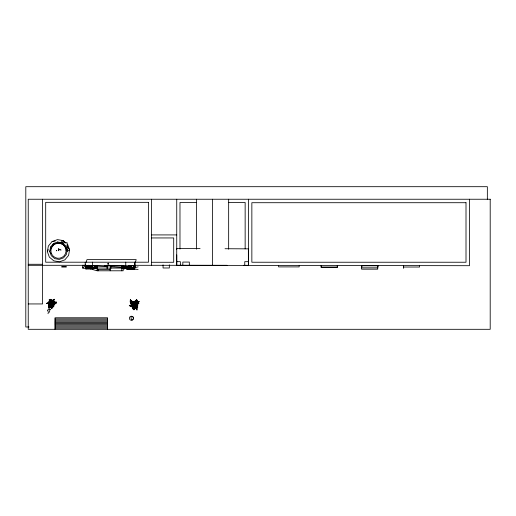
<?xml version="1.0" encoding="UTF-8"?>
<svg xmlns="http://www.w3.org/2000/svg" width="516" height="516" viewBox="0 0 516 516"><rect width="100%" height="100%" fill="white"/><g stroke="black" fill="none" stroke-linecap="round" stroke-linejoin="round"><path stroke-width="0.77" d="M50.807 305.988L50.465 307.355L51.116 306.762M134.876 266.824L134.889 265.327M134.321 307.878L134.592 306.498M135.024 305.898L135.044 305.498L135.966 306.194L135.979 305.562L137.824 305.466L135.315 304.762L135.74 304.44L133.483 304.685L135.418 304.111L136.463 304.511L134.405 304.537M136.16 306.536L137.03 306.975L136.998 309.026L136.566 308.245L136.979 309.974L135.656 307.955L135.766 307.413L136.979 309.974M49.949 302.163L50.323 302.073L49.684 301.17L50.781 301.731L50.839 299.274L51.407 300.873L51.123 302.195M130.793 265.985L130.787 266.32L130.619 265.585L130.877 266.527M134.379 268.101L134.444 265.585L134.379 268.101L133.296 267.611M136.508 306.504L136.605 309.142L135.476 307.426L135.076 305.73L135.218 307.517L135.585 306.981L136.605 309.142L136.263 307.678L136.63 308.336M134.366 304.266L133.696 303.93L134.534 304.517L134.663 303.86L134.521 304.453L136.94 305.504L135.998 305.743L133.315 303.169L134.005 303.266L134.36 304.124L134.373 303.621L134.644 305.633L134.65 303.672L135.444 302.911L135.431 303.601M134.444 304.388C136.282 304.569 133.947 304.008 133.896 305.543L133.85 304.879L135.721 304.524L136.301 302.686L134.624 304.008M52.116 305.536L52.032 307.497L51.297 305.93L51.452 306.33M50.394 303.195L50.716 303.137L50.2 301.815L50.697 300.88L52.148 305.079L52.697 305.156L53.116 306.369L52.626 305.923M134.541 306.182L134.483 307.446L133.87 307.143L133.902 309.639L133.328 307.833M135.095 303.892L134.547 304.479L134.915 305.504C134.199 302.692 135.224 305.188 133.012 305.111L133.341 304.879M131.967 304.782L132.593 304.459L130.703 303.376L131.354 303.156L130.219 302.041L130.348 299.764L132.251 301.35M52.961 302.615L52.187 302.808L53.948 301.112L52.284 302.157L52.142 301.176L51.71 302.563L52.309 301.731L52.284 302.228M52.245 300.518L54.464 299.261L53.135 301.247L54.464 299.261L52.316 301.338L51.903 299.919L51.606 302.112L52.258 300.705M49.917 301.86L48.975 301.983L50.11 303.202L46.492 303.395L49.046 302.189M51.161 304.182L51.116 304.737L51.316 304.472M58.663 249.067L58.74 250.073L59.05 249.512L58.431 249.015L58.476 250.712L58.631 249.454L59.005 249.757L58.65 250.408M58.431 249.015L58.901 249.041L58.682 250.021M51.639 303.853L52.342 303.808L53.019 304.479L52.406 303.576L50.491 303.35L49.968 302.595L53.019 304.479L52.916 303.718L52.509 303.756L53.806 302.473L50.716 303.892L51.258 305.079L51.594 303.421L51.078 301.699L51.652 302.479L51.639 304.517L51.426 303.589L52.058 302.802L50.723 305.795L50.574 304.853M51.245 303.021L51.471 303.408L53.806 302.473L51.884 302.918L51.258 305.079L51.297 303.943L50.916 304.601L51.226 304.808L51.342 303.763L51.555 304.059M49.459 307.742L49.504 307.22M136.295 301.338L136.334 300.912M50.523 301.37L49.839 301.318L49.155 299.861L50.987 301.247L51.465 300.647L51.452 302.989L51.078 301.699L51.536 302.189M51.884 302.918L51.961 302.324L51.652 302.479M51.497 303.679L50.645 306.788L51.826 306.117L51.987 305.253L52.322 305.466L52.206 304.279L51.555 303.621L51.755 305.104L50.645 306.788L50.781 305.369L51.336 305.13L49.968 306.343L50.465 306.136M133.451 304.137L133.779 304.118L133.425 302.724L134.044 301.841L134.115 303.221L134.437 302.886L134.044 301.841L133.825 303.395L134.56 304.498L134.115 303.221L134.47 303.04L134.65 304.472C135.618 302.989 133.741 304.756 135.095 304.73L136.463 304.511L135.927 303.937L134.895 304.221L135.65 304.001L135.308 303.892L134.424 304.582M135.908 304.066L134.566 304.479L134.237 306.194L133.915 305.227L134.341 304.885M135.308 303.892L135.444 302.911L134.799 304.124L135.16 303.718M52.793 306.801L52.877 306.259L52.503 306.91L52.193 306.24M58.714 250.454L58.901 249.041M51.278 303.543L50.02 304.324L50.252 303.685L51.639 303.376L51.426 302.46M51.626 306.878L51.768 306.027L52.032 307.497L51.735 305.672M132.728 308.22L133.367 307.871L133.257 307.388L132.844 307.504L132.612 308.942L133.47 308.349L133.715 309.452M50.916 304.601L50.723 305.795L50.671 304.414L52.251 303.015L51.645 303.421M67.609 244.32L69.583 249.744L68.576 255.426L64.868 259.845L59.443 261.818L53.761 260.812L49.343 257.103L47.369 251.679L48.369 245.997L52.084 241.572L57.508 239.605L63.191 240.604L65.951 242.926M49.749 251.473L50.542 247.009L53.451 243.533L57.715 241.985L62.178 242.778L67.196 242.778L67.196 249.95L66.409 254.414L63.494 257.884L59.237 259.432L54.773 258.645L51.303 255.73L49.749 251.473L53.451 243.533L62.178 242.778L65.648 245.687L67.196 249.95L65.764 249.95M57.715 241.985L57.515 243.1L61.978 243.887L62.178 242.778L67.196 249.95M49.413 303.776L50.31 303.885L48.614 304.879L50.104 304.421L48.614 304.879L50.129 302.905M61.146 243.739L61.34 242.63M132.915 306.388L132.115 306.846L132.225 306.259L130.922 306.601L129.297 305.478L131.303 304.775L132.025 305.33L131.638 304.698L132.928 304.575M133.36 306.897L132.76 308.175L133.521 307.717M133.128 302.079L133.276 301.357L133.889 302.144L131.709 301.292L132.599 302.653L133.289 302.602L133.709 303.298M133.476 305.272L133.186 306.646L134.012 305.169L133.838 305.704M85.617 266.011L85.779 265.314L82.47 267.875L82.47 265.308L85.114 265.314M133.876 303.015L134.063 302.208L134.657 303.015L134.876 302.06M135.147 302.157L135.256 301.679M51.226 304.808L51.297 303.943M134.437 305.317L134.237 306.194L134.566 304.479L134.502 304.937M52.961 301.899L54.612 301.847L55.902 302.892L54.199 303.356L53.651 302.84L53.019 303.008L53.393 303.408M134.341 302.408L135.366 301.099L137.011 300.776L136.269 302.402L135.514 302.479L135.231 303.079L135.785 303.053L136.121 302.634L135.514 302.479L137.011 300.776L135.024 302.344M134.418 306.794L134.992 305.13L135.295 306.246L135.65 305.872L135.044 304.827L135.998 305.743L135.044 304.827L135.637 305.717L134.934 305.214M134.934 303.976L135.031 303.595M136.869 300.306L136.585 301.421L136.901 300.918L137.217 302.286L136.663 303.234M134.799 304.124L134.96 303.531M134.921 303.969L135.456 303.963L135.353 303.601M49.968 306.343L50.194 305.549M50.246 301.305L50.839 299.274L51.219 301.196L51.632 300.841L51.806 302.195L52.071 302.008M136.605 305.42L136.205 305.504L136.695 306.246L136.308 307.568L135.411 306.433L135.65 305.872L136.308 307.568L135.631 305.317L136.605 305.42L135.315 304.762L137.824 305.466L136.579 305.678M28.238 265.308L85.217 265.308L85.598 264.063M86.172 262.205L86.965 259.625L136.192 259.625L134.444 265.308L227.046 265.308M133.431 302.247L133.586 301.75M52.232 303.079L52.361 302.666M134.586 304.479L134.186 305.156M134.205 305.246L133.186 306.646L133.276 305.685M51.258 302.002L50.929 302.221L51.2 301.854L50.697 300.88L50.665 302.421L51.555 303.434L50.826 304.118L51.523 303.395L52.548 303.892M139.036 301.563L137.23 302.763L137.533 301.86L138.939 301.396M133.341 307.878L133.541 307.291M133.857 307.446L134.257 306.285L134.85 307.375L134.65 305.317M136.572 299.628L136.101 300.996L136.856 299.99M51.381 303.337L52.864 304.711L53.799 304.524L51.523 303.395L50.781 303.524L50.187 304.369L50.671 304.414M51.374 302.299L51.697 301.357M50.439 300.834L50.684 300.144L51.181 301.002M134.818 301.821L135.237 300.628M133.863 305.279L132.928 305.208L134.392 304.962M50.832 305.156L50.974 304.762M135.237 303.743L135.624 302.718L135.186 302.802L134.876 303.64L135.476 303.105M50.349 303.008L50.858 303.344L49.014 303.273L50.452 303.64L50.007 304.253L50.981 303.743L50.213 303.86M50.149 304.163L49.891 304.788L50.923 304.059M133.276 306.085L133.044 306.549L133.586 306.485L132.818 308.31L134.463 306.943M47.369 251.679L48.272 249.563M135.863 301.086L136.488 299.654M132.554 304.93L131.445 304.898L133.631 304.685L130.696 306.233L132.515 305.395L132.251 305.994L130.696 306.233L131.445 304.898L132.535 304.356M133.212 306.169L133.966 305.659L133.328 307.542L134.16 306.201L133.328 307.542L133.173 305.033M133.392 304.047L133.889 304.401L132.025 304.266L133.47 304.692L132.993 305.298L134.005 304.814L133.218 304.904M136.218 300.925L136.721 299.809L137.075 301.589L136.495 302.957M50.749 305.098L48.672 307.917L50.587 307.497L51.226 306.31L51.574 306.788M50.465 306.743L50.961 306.375L51.852 308.574L51.348 306.13L52.013 306.62L51.852 308.574L51.278 308.071L51.477 307.646M132.844 307.504L132.231 307.665L132.638 306.775M51.735 302.221L50.749 301.028L49.575 300.66L50.504 301.937L49.994 301.841L49.575 300.66L50.878 301.892L50.929 300.57M135.127 305.859L135.321 305.459M133.767 301.666L132.586 301.479L132.87 301.886L131 300.912L132.393 302.847L133.289 302.602L131.709 301.292L133.167 301.892M51.897 306.027L52.161 305.504M132.993 306.975L132.464 307.085L132.838 306.349M132.115 306.846L132.805 305.556M51.961 302.324L51.426 303.202M130.922 306.601L131.406 305.749M134.657 303.015L135.644 301.299L135.444 302.653L135.644 301.299L134.424 302.511M52.316 301.338L53.064 300.054M53.387 300.306L53.761 299.661M133.889 302.144L134.128 301.75L134.373 302.382M53.638 301.57L53.019 302.602L55.902 302.892L53.651 302.84L53.922 303.395L52.864 303.421M135.36 301.344L136.082 300.144M134.94 304.317L135.218 303.853M136.018 304.73L135.14 304.685L135.831 305.04L136.018 304.73L134.857 304.44M54.18 302.531L54.612 301.847L53.148 302.131M135.231 304.195L135.514 303.737M135.766 307.413L135.36 308.046L135.082 307.362M51.897 303.582L52.935 303.718L51.548 303.331M134.257 306.285L132.818 308.31L133.586 306.485M133.431 309.039L133.709 308.652M133.289 305.208L132.935 305.685L133.392 305.685M50.826 304.118L51.207 303.918M53.4 301.783L53.78 301.28L53.135 301.247M50.091 305.169L49.697 305.685L50.42 305.827L49.523 305.975L48.672 307.917L50.994 305.988M133.276 306.955L133.715 306.414M135.714 304.156L136.856 304.595L138.365 302.789L135.734 303.911M135.502 301.26L136.721 299.809L136.043 302.466L137.075 301.589L136.16 302.57M51.916 302.602L51.581 302.995L51.477 302.247M51.6 301.796L52.148 301.673M52.284 302.157L52.916 301.428M53.109 301.634L53.432 301.273M51.071 303.898L48.717 306.549L48.859 305.04L49.633 304.111M134.102 304.188L133.038 303.524L132.741 303.866L133.87 304.105L131.677 302.705L132.915 302.589L134.012 303.95L132.915 302.589L134.012 303.95L133.38 302.699L133.76 303.066M50.426 303.672L51.523 303.395L51.806 303.892L50.813 303.169L51.523 303.395L51.219 302.834L49.968 302.595L50.768 303.253L50.297 303.073M132.231 307.665L133.115 306.71M96.95 265.295L96.95 267.991L94.815 267.565L96.756 267.791L86.604 267.991L93.706 265.54M121.795 265.501L121.795 267.791L123.227 267.791M50.491 303.35L50.781 303.524M50.033 305.053L50.916 304.169L50.355 305.491L50.033 305.053L50.033 305.704L48.717 306.549L49.878 304.621L48.859 305.04L50.129 304.324M132.464 307.085L133.515 306.053M49.13 304.434L49.633 303.943M130.406 306.24L130.967 305.691M51.007 304.395L51.355 304.059M50.626 303.563L51.142 303.524L50.02 304.324L50.716 303.892M134.502 303.363L134.005 303.266L134.36 304.124L134.231 303.382M139.172 301.608L137.288 303.382L138.875 303.124L137.572 303.666L138.327 303.776L136.45 304.563L136.985 304.879M134.005 305.485L134.366 305.156M54.535 302.602L55.025 302.176M135.424 304.176L135.34 304.608M52.09 303.189L52.916 303.718M50.452 304.072L51.155 303.84L50.252 304.937L50.684 304.827M129.968 305.936L130.38 305.614M133.489 267.211L134.386 266.095C131.754 268.481 136.637 267.236 138.133 266.869M135.824 303.137L136.979 302.305M67.228 251.389L69.583 249.744L66.841 245.829M52.4 303.402L52.077 303.627L52.935 303.718M55.019 302.705L55.373 302.46M50.916 304.143L51.374 303.872M50.187 304.369L51.155 303.84M85.217 262.134L85.217 265.772L134.444 265.772L135.289 265.308L134.895 263.831M135.721 303.369L136.179 303.118M54.148 304.517L53.677 304.756L52.813 304.208L53.903 305.666M135.96 303.24L136.746 302.84L136.359 303.608L138.365 302.789L136.134 303.937L137.262 304.111M136.772 305.511L136.359 305.704L137.366 306.601L136.675 306.588M50.504 301.937L50.097 302.131L51.032 302.782M132.876 307.575L133.438 307.304L133.902 309.639L134.437 307.749L133.87 307.143M54.135 302.75L56.489 302.137L55.335 303.518L52.677 303.337L54.722 303.892L52.677 303.337L54.006 303.273L56.489 302.137L54.606 302.105M132.999 304.188L133.328 303.885L131.78 302.705L132.799 302.827L133.515 303.55M137.133 305.736L136.656 305.949L137.837 307.014L137.03 306.975M50.755 305.536L50.394 304.853M51.91 303.473L52.393 303.26M52.213 303.537L52.697 303.337M48.523 304.627L49.917 304.053M133.605 305.569L132.638 305.93L132.515 305.395M52.735 304.008L53.799 304.524L51.974 303.756L52.516 304.666L52.426 304.35M54.122 244.494L57.818 243.152M136.082 304.505L135.682 304.646L136.476 304.84M49.097 304.505L50.207 304.143M107.289 265.837L107.289 268.088L86.604 267.991L92.429 266.179M52.316 301.608L53.948 301.112L52.845 302.215L53.271 302.344L52.697 303.156M133.973 304.272L133.696 303.93M134.895 304.221L135.65 304.001M137.353 303.55L138.875 303.124M135.147 266.869L133.276 267.301L134.663 267.178M133.038 303.524L132.528 303.64L131.677 302.705L133.373 303.337M83.844 267.875L82.47 267.875L85.933 268.578L90.816 268.578L94.183 267.875M51.465 303.524L53.116 306.369L51.961 305.324M136.011 303.698L135.327 303.827L136.301 302.686L135.373 303.582M48.956 304.408L49.633 304.285M52.084 241.572L55.231 241.069M137.03 303.479L137.888 303.356M126.42 269.539L129.884 269.088M132.367 302.292L132.864 302.253M53.006 302.853L53.516 302.815M54.444 303.189L56.038 303.434L53.283 304.047L53.696 304.511M137.075 303.872L138.327 303.776M53.916 303.93L53.006 304.001L53.342 304.408M53.67 300.951L53.754 302.028M54.154 303.589L55.335 303.518L54.006 303.273M49.375 303.479L49.736 303.46M49.723 303.679L50.452 303.64M131.341 305.369L129.297 305.478L132.302 305.865M131.644 303.918L133.354 303.834L131.799 303.002L130.348 299.764L132.161 302.421M50.703 303.672L50.252 303.685L51.142 303.524L50.407 303.492M130.703 303.376L132.412 303.331M133.489 268.101L130.451 268.114L130.961 265.398L130.961 266.746M132.567 303.427L133.418 303.402M132.38 304.485L132.747 304.479M132.728 304.704L133.47 304.692M130.219 302.041L131.367 302.034M196.467 202.485L179.981 202.485L179.981 249.08M228.659 202.485L245.145 202.485L245.145 248.873M151.601 234.915L176.736 234.915M151.601 237.947L173.705 237.947L173.705 262.276L151.601 262.276M176.736 261.676L180.374 261.676L180.374 265.308M248.383 261.676L244.752 261.676L244.752 265.308M28.238 264.276L42.589 264.276M106.954 265.308L109.966 265.308M243.629 265.308L248.383 265.308M94.576 265.611L96.756 265.611M131.148 265.605L133.296 265.605L133.296 267.894L131.148 267.894L131.361 265.824M92.448 266.23L89.384 266.23L89.384 265.308M62.365 266.404L65.667 266.404M61.707 266.598L66.332 266.598M123.608 266.63L121.937 266.811L123.788 266.811M88.771 265.314L88.771 266.785L86.243 266.785L86.243 265.321M129.51 266.869L124.691 266.907L128.49 266.907L128.49 265.45M61.707 267.062L66.332 267.062M121.77 266.978L123.221 266.978M122.008 267.565L123.737 267.565M133.373 267.578L134.766 267.578L134.766 269.494L129.832 269.494L124.885 268.133M361.581 267.849L377.738 267.849M86.604 267.991L96.95 267.991L96.756 266.701M123.505 267.991L121.608 267.991L121.608 265.295M133.373 267.991L134.766 267.991M106.902 268.088L111.063 268.088M122.06 268.404L123.492 268.404M124.395 268.61L121.866 268.61L121.937 265.579M92.39 268.849L93.551 268.849M123.537 268.849L124.704 268.849M85.798 265.934L85.901 267.914L85.779 265.314L85.933 269.042L90.816 269.042L97.169 270.79L123.169 270.79L123.169 268.455M97.169 269.571L110.166 269.571M28.238 303.943L42.589 303.943L42.589 199.24M55.012 318.927L107.58 318.927M55.012 320.081L107.58 320.081M55.012 321.236L107.58 321.236M55.012 322.384L107.58 322.384M55.012 323.538L107.58 323.538M55.012 324.693L107.58 324.693M55.012 325.848L107.58 325.848M29.025 326.983L25.8 326.983L25.8 186.695L487.349 186.695L487.349 199.518M55.012 327.002L107.58 327.002M55.012 328.157L107.58 328.157M110.443 268.056L133.489 268.12L133.489 265.398M200.073 248.589L176.724 248.46L176.736 265.308L469.476 265.701L469.476 199.24M225.028 248.725L248.37 248.854L248.383 265.701L248.383 199.24M130.961 268.101L133.489 268.12L124.743 267.585M53.67 303.337L56.038 303.434M135.644 304.937L136.385 304.975M88.952 265.495L94.518 265.824M96.905 265.959L107.244 266.572M110.424 266.746L122.356 267.462M49.659 300.938L50.162 300.97L49.155 299.861L50.504 300.654M131.883 304.498L133.051 304.627M52.406 305.42L52.806 305.472M134.766 269.088L138.133 269.539M136.043 306.156L136.695 306.246M133.689 304.601L134.121 304.659M131.135 267.191L129.168 266.869L129.884 267.578L129.884 269.494M126.42 266.869L129.884 267.578M135.585 305.22L136.94 305.504L135.831 305.04M131.928 320.165C137.198 317.121 128.174 313.831 131.928 320.165A2.006 2.006 0 0 1 129.413 317.882A2.006 2.006 0 0 1 132.535 316.585A2.006 2.006 0 0 1 132.386 319.965M52.471 303.111L53.135 303.266M54.096 303.595L55.309 303.879M50.426 302.789L51.148 302.969M52.677 303.337L54.722 303.892M50.555 303.331L51.078 303.473M50.142 302.44L50.858 302.64M47.298 303.015L48.317 303.298M130.258 301.318L131.154 301.57M50.2 301.815L50.678 301.963M49.8 303.505L50.226 303.647M124.679 266.437L133.76 269.578L133.76 269.159M135.972 305.814L136.714 306.098L136.527 305.53M133.534 303.731L134.244 304.001M134.831 306.259L135.192 306.401L134.779 305.117M130.296 300.699L130.871 300.931M133.289 303.35L133.986 303.634M48.627 302.131L49.497 302.505M133.425 302.724L133.889 302.931M53.716 307.046L53.219 305.362L54.109 305.756M52.206 304.279L52.587 304.453L51.735 303.427M136.101 306.446L136.572 306.665M61.972 240.392L64.107 241.378M52.219 303.227L52.896 303.556M50.142 303.924L49.014 303.273L50.787 302.86M48.369 302.511L49.536 303.234M133.141 304.969L132.025 304.266L133.838 303.911M49.942 309.007L50.742 309.735M51.278 300.989L51.658 301.241M134.115 303.711L133.315 303.169L133.902 303.769M51.484 306.788L51.974 307.13M48.756 301.286L49.994 302.189M52.206 304.414L51.845 304.137L52.606 304.982M134.837 305.511L134.244 306.627L134.025 305.975M53.451 243.533L54.315 244.262L51.407 247.732L50.542 247.009M52.703 244.429L53.567 245.158M132.935 303.872L133.27 304.176M133.876 307.813L134.295 308.245M133.857 307.652L134.521 308.355L134.379 308.949L133.889 308.445L133.941 309.884M132.799 302.827L131 300.912L132.36 302.131L131.838 301.209M51.961 304.466L52.451 305.014M52.097 305.64L52.613 306.227M136.856 304.595L136.301 305.15M51.626 304.143L52.264 304.872M51.703 304.724L52.322 305.466M51.426 305.607L51.826 306.117M50.155 252.576L51.045 253.808M52.49 304.176L52.864 304.711L51.974 303.756L52.516 304.666M64.558 242.565L63.191 240.604L60.836 242.256L61.256 242.855M90.816 268.578L88.971 265.934L90.816 269.042L89.094 265.972M135.186 304.956L135.966 306.194M53.219 305.362L53.838 306.362M50.897 302.808L51.116 303.169M51.252 302.466L51.439 302.795M51.155 302.466L51.452 302.989M136.443 307.052L137.011 308.078M51.987 300.196L52.219 300.628M47.917 313.122L48.201 313.709M134.521 301.673L134.921 302.815M135.366 301.099L135.618 301.873M136.998 302.047L137.23 302.763M50.297 306.562L50.587 307.497M50.749 301.028L51.065 302.144M50.949 306.91L51.278 308.071M51.832 302.041L51.465 300.647M50.652 299.919L50.807 300.505M50.465 300.557L50.781 301.731M51.045 306.182L51.129 306.51M133.38 302.699L133.47 303.118M132.354 301.318L132.438 301.692M136.256 305.549L136.34 305.956M88.578 265.488L88.771 266.785M129.206 265.308L129.271 265.772L129.206 265.308A3.038 3.038 0 0 0 130.096 267.456M134.418 306.594L134.566 307.994M49.781 299.977L49.813 300.357M135.889 300.996L135.901 301.647M49.962 306.846L49.975 307.626M419.579 265.701L419.579 267.024L403.428 267.024L403.428 265.701M403.647 266.333L403.647 268.378M378.067 265.701L378.067 267.024M361.91 265.418L361.91 267.024M337.38 265.701L337.38 267.617L321.229 267.617L321.229 266.34M337.225 265.701L337.225 267.024L321.075 267.024L321.075 265.701M299.157 265.701L299.157 266.895L278.608 266.895L278.608 265.701M228.659 199.24L228.659 249.183M212.56 199.24L212.56 265.308M196.467 199.24L196.467 249.183M189.327 265.308L189.327 262.064L182.825 262.064L182.825 265.308M176.736 199.24L176.736 249.312M176.736 254.91L176.736 265.308M169.338 264.85L169.338 267.985L163.062 267.985L163.062 264.85M151.601 199.24L151.601 265.308M134.444 262.134L134.444 265.772M133.986 266.024L133.986 267.791M128.626 265.45L128.626 266.907M125.756 262.134L125.756 265.772M124.633 265.921L124.633 267.688M122.537 265.308L122.537 265.772M121.763 265.347L121.763 270.79M121.325 265.308L121.325 265.85L104.322 265.837L104.322 265.308M114.165 265.308L114.165 265.837M110.779 265.837L110.779 268.088M110.585 265.308L110.663 268.088M110.166 267.998L110.166 270.79M107.58 329.305L107.58 317.772L55.012 317.772L55.012 329.305M107.18 265.837L107.18 268.088M106.335 265.308L106.335 265.837M98.575 269.571L98.575 270.79M97.447 265.921L97.447 267.688M97.169 265.308L97.169 270.79M96.756 265.501L96.756 267.791M96.589 265.772L96.589 267.623L94.744 267.623L94.744 265.772M94.609 265.501L94.576 267.791M94.415 265.295L94.415 267.991M93.751 265.308L93.751 265.772M92.396 262.134L92.396 265.772M89.268 265.301L89.268 266.475M88.578 265.23L88.578 266.579L86.049 266.579L86.049 265.23M87.294 265.308L87.294 265.772M85.933 268.578L85.933 269.042M62.178 242.778L62.178 244.371M135.289 265.308A3.038 3.038 0 0 1 134.399 267.456M123.588 266.559A0.993 0.993 0 0 1 121.982 265.424M123.576 266.301A0.826 0.826 0 0 1 122.447 266.604A0.826 0.826 0 0 1 122.144 265.476M123.33 265.418A0.658 0.658 0 0 1 123.33 266.353A0.658 0.658 0 0 1 122.395 266.353A0.658 0.658 0 0 1 122.395 265.418M61.681 243.836A7.585 7.585 0 0 1 65.351 253.917A7.585 7.585 0 0 1 55.264 257.587A7.585 7.585 0 0 1 51.6 247.499M56.567 250.421L56.792 250.873L56.573 250.402M60.669 249.641L60.894 250.099L60.669 249.641M107.909 263.573C108.179 266.404 108.824 261.676 107.909 263.573M47.717 310.18C49.168 317.385 51.51 305.085 47.717 310.18M49.117 303.479L46.492 303.395L49.955 303.447L49.375 304.059L48.304 304.111L49.117 303.479M128.213 266.656L126.252 266.907L128.213 266.656M490.2 199.24L28.238 199.24L28.238 329.305L490.2 329.305L490.2 199.24M148.498 202.343L45.692 202.343L45.692 262.205L148.498 262.205L148.498 202.343M466.006 202.711L251.853 202.711L251.853 262.238L466.006 262.238L466.006 202.711M377.738 265.805L361.581 265.805L361.581 269.171L377.738 269.171L377.738 265.805M134.515 269.12L129.632 269.12L129.632 269.578L134.515 269.578L134.515 269.12M94.996 267.423A0.993 0.993 0 0 0 96.634 266.92A0.993 0.993 0 0 0 95.376 265.753A0.993 0.993 0 0 0 94.996 267.423M95.254 267.417A0.826 0.826 0 0 0 96.492 266.701A0.826 0.826 0 0 0 95.254 265.985A0.826 0.826 0 0 0 95.254 267.417M95.337 267.269A0.658 0.658 0 0 0 96.324 266.701A0.658 0.658 0 0 0 95.337 266.127A0.658 0.658 0 0 0 95.337 267.269"/></g></svg>
